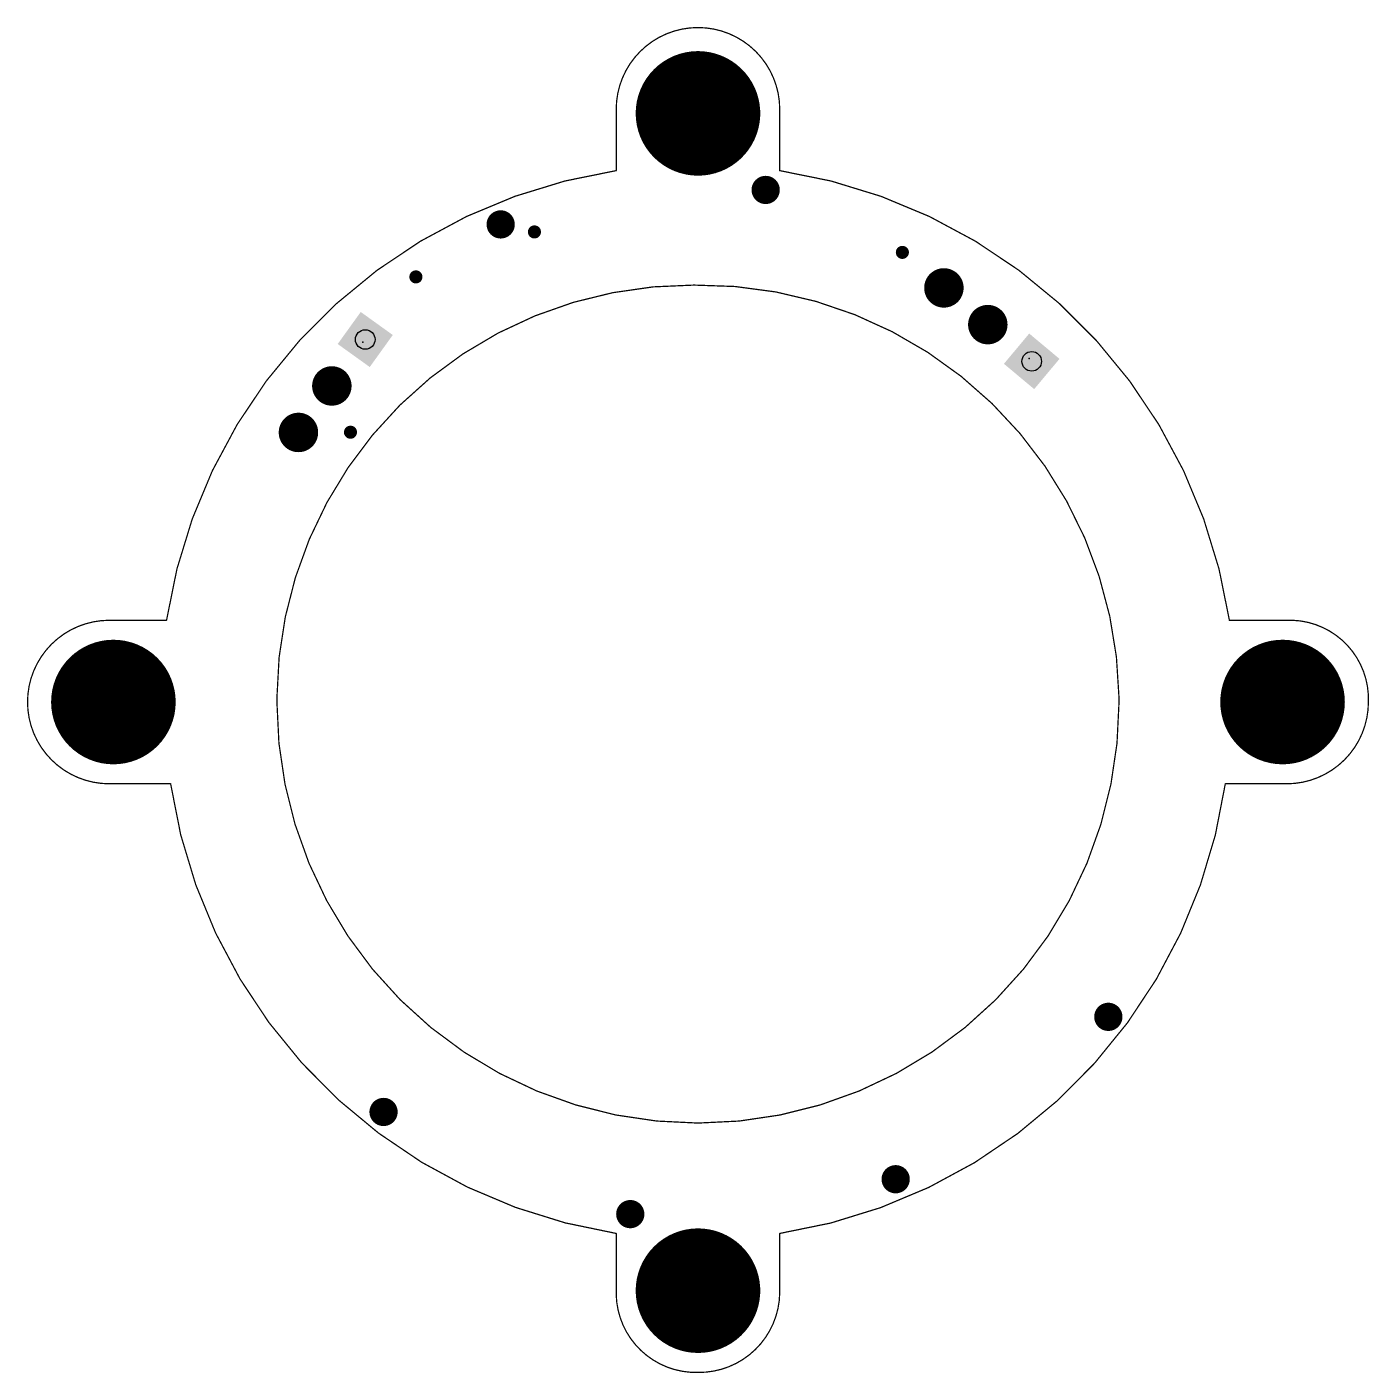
# Model space of a CAD drawing. Extents: x -41 to 41, y -41 to 41.3.
import ezdxf

# ---------------------------------------------------------------- set-up
doc = ezdxf.new("R2010")
doc.units = 0
for name, color, linetype in [('17', 110, 'CONTINUOUS'), ('18', 110, 'CONTINUOUS'), ('20', 53, 'CONTINUOUS'), ('23', 53, 'CONTINUOUS'), ('44', 253, 'CONTINUOUS')]:
    doc.layers.add(name, color=color, linetype=linetype)

# ---------------------------------------------------------------- blocks, each defined once
blk = doc.blocks.new('SQUAREP')
blk.add_solid([(-0.5, -0.5), (0.5, -0.5), (-0.5, 0.5), (0.5, 0.5)])
blk = doc.blocks.new('ROUNDP')
at = {"const_width": 0.5}
blk.add_lwpolyline([(0, -0.25, 1), (0, 0.25, 1), (0, -0.25)], format="xyb", dxfattribs=at)
blk = doc.blocks.new('ROUNDV')
at = {"const_width": 0.5}
blk.add_lwpolyline([(0, -0.25, 1), (0, 0.25, 1), (0, -0.25)], format="xyb", dxfattribs=at)

msp = doc.modelspace()

# ---------------------------------------------------------------- linework, layer by layer
at = {"layer": '20'}
for points, const_width in [([(0, 41.25, 0.4142), (-5, 36.25)], 0.0762), ([(0, 41.2691, 1), (0, 41.2309)], 0.0381), ([(5, 36.25, 0.4142), (0, 41.25)], 0.0762), ([(0, 41.2309, 1), (0, 41.2691)], 0.0381), ([(-4.9809, 36.25, 1), (-5.0191, 36.25)], 0.0381), ([(-5.0191, 36.25, 1), (-4.9809, 36.25)], 0.0381), ([(5.0191, 36.25, 1), (4.9809, 36.25)], 0.0381), ([(4.9809, 36.25, 1), (5.0191, 36.25)], 0.0381), ([(-5, 32.5, 0.3283), (-32.5, 5)], 0.0762), ([(-5.0191, 32.5, 1), (-4.9809, 32.5)], 0.0381), ([(-4.9971, 32.4812, 1), (-5.0029, 32.5188)], 0.0381), ([(4.9809, 32.5, 1), (5.0191, 32.5)], 0.0381), ([(32.5, 5, 0.3283), (5, 32.5)], 0.076), ([(5.0029, 32.5188, 1), (4.9971, 32.4812)], 0.038), ([(-0.25, 25.5, 0.4142), (-25.75, 0.25)], 0.0762), ([(25.75, 0.25, 0.4142), (-0.25, 25.5)], 0.0762), ([(-0.2503, 25.519, 1), (-0.2497, 25.481)], 0.0381), ([(-0.2501, 25.481, 1), (-0.2499, 25.519)], 0.0381), ([(-36, 5, 0.4142), (-41, 0)], 0.0762), ([(-36, 5.0191, 1), (-36, 4.9809)], 0.0381), ([(-36, 4.9809, 1), (-36, 5.0191)], 0.0381), ([(-32.5188, 5.0029, 1), (-32.4812, 4.9971)], 0.0381), ([(-32.5, 4.9809, 1), (-32.5, 5.0191)], 0.0381), ([(32.5, 5.019, 1), (32.5, 4.981)], 0.038), ([(32.4812, 4.9971, 1), (32.5188, 5.0029)], 0.038), ([(41, 0, 0.4142), (36.375, 5)], 0.0762), ([(36.3757, 5.019, 1), (36.3743, 4.981)], 0.0381), ([(36.375, 4.981, 1), (36.375, 5.019)], 0.038), ([(-40.9809, 0, 1), (-41.0191, 0)], 0.0381), ([(-41.0191, 0, 1), (-40.9809, 0)], 0.0381), ([(-41, 0, 0.4142), (-36, -5)], 0.0762), ([(-25.7309, 0.25, 1), (-25.7691, 0.25)], 0.0381), ([(-25.7309, 0, 1), (-25.7691, 0)], 0.0381), ([(-25.7691, 0, 1), (-25.7309, 0)], 0.0381), ([(-25.769, 0.2501, 1), (-25.731, 0.2499)], 0.0381), ([(-25.75, 0, 0.4142), (0, -25.75)], 0.0762), ([(0, -25.75, 0.4142), (25.75, 0)], 0.0762), ([(25.7691, 0.25, 1), (25.7309, 0.25)], 0.0381), ([(25.7691, 0, 1), (25.7309, 0)], 0.0381), ([(25.7309, 0, 1), (25.7691, 0)], 0.0381), ([(25.731, 0.2497, 1), (25.769, 0.2503)], 0.0381), ([(36, -5, 0.4142), (41, 0)], 0.0762), ([(41.0191, 0, 1), (40.9809, 0)], 0.0381), ([(40.981, 0.0007, 1), (41.019, -0.0007)], 0.0381), ([(-36, -4.9809, 1), (-36, -5.0191)], 0.0381), ([(-36, -5.0191, 1), (-36, -4.9809)], 0.0381), ([(-32.25, -5, 0.3283), (-5, -32.5)], 0.0762), ([(-32.2312, -4.9972, 1), (-32.2688, -5.0028)], 0.0381), ([(-32.25, -5.0191, 1), (-32.25, -4.9809)], 0.0381), ([(5, -32.5, 0.33), (32.25, -5)], 0.0762), ([(32.25, -4.9809, 1), (32.25, -5.0191)], 0.0381), ([(32.2689, -5.0027, 1), (32.2311, -4.9973)], 0.0381), ([(36, -4.9809, 1), (36, -5.0191)], 0.0381), ([(36, -5.0191, 1), (36, -4.9809)], 0.0381), ([(0, -25.7309, 1), (0, -25.7691)], 0.0381), ([(0, -25.7691, 1), (0, -25.7309)], 0.0381), ([(-4.9809, -32.5, 1), (-5.0191, -32.5)], 0.0381), ([(-5.003, -32.5188, 1), (-4.997, -32.4812)], 0.0381), ([(5.0191, -32.5, 1), (4.9809, -32.5)], 0.0381), ([(4.9971, -32.4812, 1), (5.0029, -32.5188)], 0.0381), ([(-5, -36.25, 0.4142), (0, -41)], 0.0762), ([(-4.981, -36.2495, 1), (-5.019, -36.2505)], 0.0381), ([(0, -41, 0.4142), (5, -36.125)], 0.0762), ([(5.019, -36.1252, 1), (4.981, -36.1248)], 0.0381), ([(4.9809, -36.125, 1), (5.0191, -36.125)], 0.0381), ([(-5.0191, -36.25, 1), (-4.9809, -36.25)], 0.0381), ([(0.0002, -40.981, 1), (-0.0002, -41.019)], 0.0381), ([(0.0005, -41.019, 1), (-0.0005, -40.981)], 0.0381)]:
    msp.add_lwpolyline(points, format="xyb", dxfattribs=dict(at, const_width=const_width))
for points, const_width in [([(-5, 36.25), (-5, 32.5)], 0.0762), ([(5, 32.5), (5, 36.25)], 0.0762), ([(-32.5, 5), (-36, 5)], 0.0762), ([(36.375, 5), (32.5, 5)], 0.076), ([(-25.75, 0), (-25.75, 0.25)], 0.0762), ([(25.75, 0.25), (25.75, 0)], 0.0762), ([(-36, -5), (-32.25, -5)], 0.0762), ([(32.25, -5), (36, -5)], 0.0762), ([(-5, -32.5), (-5, -36.25)], 0.0762), ([(5, -36.125), (5, -32.5)], 0.0762)]:
    msp.add_lwpolyline(points, dxfattribs=dict(at, const_width=const_width))
at = {"layer": '23'}
for p in [(0, 36), (4.1402, 31.3182), (-12.065, 29.21), (-20.5, 22), (20.25, 21), (-35.75, 0), (35.75, 0), (25.0952, -19.2532), (-19.2278, -25.0698), (12.0904, -29.1846), (-4.1402, -31.3182), (0, -36)]:
    msp.add_point(p, dxfattribs=at)
at = {"layer": '44'}
for centre, radius in [((0, 36), 2.159), ((4.1402, 31.3182), 0.5), ((-12.065, 29.21), 0.5), ((-10, 28.75), 0.1968), ((12.5, 27.5), 0.1968), ((-17.25, 26), 0.1968), ((15.04, 25.3263), 0.6), ((17.7251, 23.0812), 0.6), ((-20.3483, 22.1717), 0.6), ((20.4102, 20.8361), 0.6), ((-22.3907, 19.3294), 0.6), ((-24.4331, 16.4871), 0.6), ((-21.25, 16.5), 0.1968), ((-35.75, 0), 2.159), ((35.75, 0), 2.159), ((25.0952, -19.2532), 0.5), ((-19.2278, -25.0698), 0.5), ((12.0904, -29.1846), 0.5), ((-4.1402, -31.3182), 0.5), ((0, -36), 2.159)]:
    msp.add_circle(centre, radius, dxfattribs=at)

# ---------------------------------------------------------------- block references
at = {"layer": '17'}
for p, xscale, yscale in [((0, 36), 7.62, 7.62), ((0, 36), 7.62, 7.62), ((4.1402, 31.3182), 1.7272, 1.7272), ((4.1402, 31.3182), 1.7272, 1.7272), ((-12.065, 29.21), 1.7272, 1.7272), ((-12.065, 29.21), 1.7272, 1.7272), ((-35.75, 0), 7.62, 7.62), ((-35.75, 0), 7.62, 7.62), ((35.75, 0), 7.62, 7.62), ((35.75, 0), 7.62, 7.62), ((25.0952, -19.2532), 1.7272, 1.7272), ((25.0952, -19.2532), 1.7272, 1.7272), ((-19.2278, -25.0698), 1.7272, 1.7272), ((-19.2278, -25.0698), 1.7272, 1.7272), ((12.0904, -29.1846), 1.7272, 1.7272), ((12.0904, -29.1846), 1.7272, 1.7272), ((-4.1402, -31.3182), 1.7272, 1.7272), ((-4.1402, -31.3182), 1.7272, 1.7272), ((0, -36), 7.62, 7.62), ((0, -36), 7.62, 7.62)]:
    msp.add_blockref('ROUNDP', p, dxfattribs=dict(at, xscale=xscale, yscale=yscale))
at = {"layer": '17', "xscale": 2.413, "yscale": 2.413}
for name, p, rotation in [('ROUNDP', (15.04, 25.3263), 140.1), ('ROUNDP', (15.04, 25.3263), 140.1), ('ROUNDP', (17.7251, 23.0812), 140.1), ('ROUNDP', (17.7251, 23.0812), 140.1), ('SQUAREP', (-20.3483, 22.1717), 234.3), ('SQUAREP', (-20.3483, 22.1717), 234.3), ('SQUAREP', (20.4102, 20.8361), 140.1), ('SQUAREP', (20.4102, 20.8361), 140.1), ('ROUNDP', (-22.3907, 19.3294), 234.3), ('ROUNDP', (-22.3907, 19.3294), 234.3), ('ROUNDP', (-24.4331, 16.4871), 234.3), ('ROUNDP', (-24.4331, 16.4871), 234.3)]:
    msp.add_blockref(name, p, dxfattribs=dict(at, rotation=rotation))
at = {"layer": '18', "xscale": 0.8001, "yscale": 0.8001}
for p in [(-10, 28.75), (-10, 28.75), (12.5, 27.5), (12.5, 27.5), (-17.25, 26), (-17.25, 26), (-21.25, 16.5), (-21.25, 16.5)]:
    msp.add_blockref('ROUNDV', p, dxfattribs=at)

doc.saveas('drawing.dxf')
